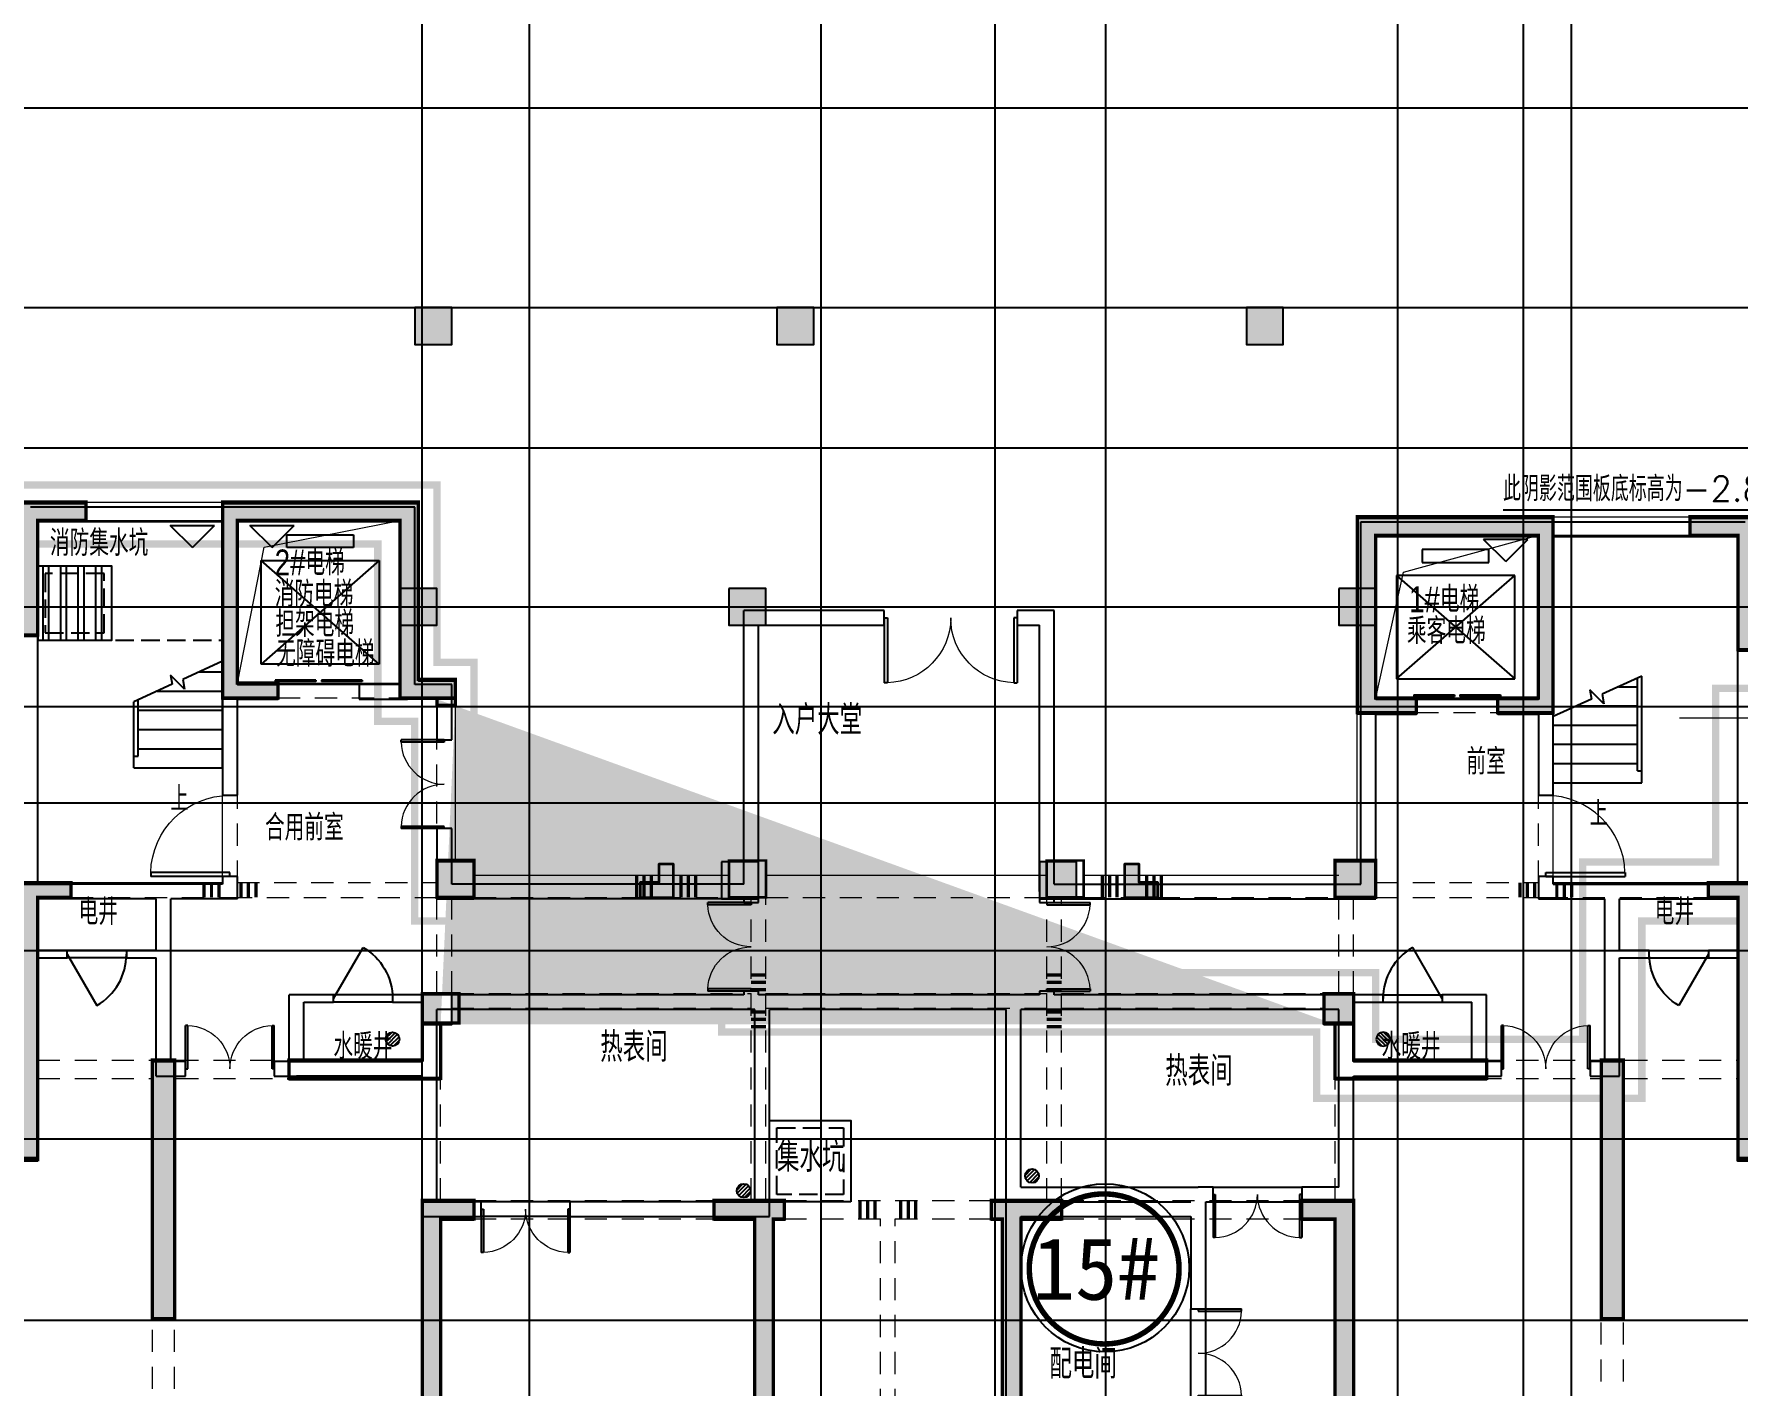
# Model space of a CAD drawing. Extents: x 369444 to 684549, y -549309 to 575337.
# Drawn here: x 400524 to 423574, y 290466 to 308757 of the extents above; entities that cross this region are included whole.
import ezdxf

# ---------------------------------------------------------------- set-up
doc = ezdxf.new("R2010")
doc.units = 0
doc.header["$LTSCALE"] = 1000
doc.header["$MEASUREMENT"] = 0
for name, pattern in [('__DASH', [0.35, 0.25, -0.1]), ('DASH', [0.35, 0.25, -0.1]), ('DOTE', [2.42, 2, -0.2, 0.02, -0.2]), ('线型3', [500, 300, -200])]:
    doc.linetypes.add(name, pattern=pattern)
for name, color, linetype in [('A-ANNO-IDEN-TEX', 3, 'Continuous'), ('A-ANNO-文字', 7, 'Continuous'), ('COLUMN', 9, 'Continuous'), ('DIM_ELEV', 3, 'Continuous'), ('DIM_IDEN', 3, 'Continuous'), ('DIM_SYMB', 3, 'Continuous'), ('DOTE', 1, 'Continuous'), ('EQUIP_地漏', 7, 'Continuous'), ('EVTR', 2, 'Continuous'), ('STAIR', 2, 'Continuous'), ('WALL', 9, 'Continuous'), ('WINDOW', 4, 'Continuous'), ('主楼编号', 1, 'Continuous'), ('房间名称', 72, 'Continuous'), ('砼墙', 151, 'Continuous'), ('防火分区线', 7, 'Continuous'), ('集水坑图层', 125, 'Continuous')]:
    doc.layers.add(name, color=color, linetype=linetype)
for name, color, linetype, lineweight in [('DOTE2', 122, 'DOTE', 9), ('柱', 2, 'Continuous', 35), ('梁', 4, 'Continuous', 18), ('梁虚线', 134, '线型3', 18), ('次梁箍筋', 1, 'Continuous', 40), ('洞口边线', 9, 'Continuous', 18)]:
    doc.layers.add(name, color=color, linetype=linetype, lineweight=lineweight)
doc.styles.add('1111111', font='simhei.ttf')
doc.styles.add('_TCH_DIM', font='SIMPLEX', dxfattribs={"bigfont": 'GBCBIG'})
doc.styles.add('HNSJY', font='hnsjy-07.shx', dxfattribs={"width": 0.8, "bigfont": 'hnsjy-hz.shx'})

# ---------------------------------------------------------------- blocks, each defined once
blk = doc.blocks.new('$TwtSys$00000141')
for p, q in [((-94, 8), (-10, 92)), ((-94, 8), (-10, 92)), ((-87, -35), (35, 87)), ((-87, -35), (35, 87)), ((-66, -66), (66, 66)), ((-66, -66), (66, 66)), ((-32, -87), (88, 33)), ((-32, -87), (88, 33)), ((11, -92), (92, -11)), ((11, -92), (92, -11))]:
    blk.add_line(p, q)
blk.add_circle((0, 0), 94)
blk.add_circle((0, 0), 94)
blk = doc.blocks.new('15#ljuisddf')
at = {"layer": 'WALL'}
h = blk.add_hatch(color=0, dxfattribs=at)
h.dxf.hatch_style = 1
h.paths.add_polyline_path([(-183057, -69119), (-183057, -68619), (-183557, -68619), (-183557, -69119)], flags=17)
h.paths.add_polyline_path([(-170857, -69119), (-170857, -68619), (-171407, -68619), (-171407, -69119)], flags=17)
h.paths.add_polyline_path([(-171407, -70819), (-171157, -70819), (-171157, -70419), (-171557, -70419), (-171557, -70819)], flags=17)
h.paths.add_polyline_path([(-183507, -70819), (-183357, -70819), (-183357, -70419), (-183757, -70419), (-183757, -70819)], flags=17)
h.paths.add_polyline_path([(-168657, -64219), (-170857, -64219), (-170857, -66419), (-170307, -66419), (-170307, -66619), (-171107, -66619), (-171107, -63969), (-168457, -63969), (-168457, -66619), (-169207, -66619), (-169207, -66419), (-168657, -66419)])
h.paths.add_polyline_path([(-179257, -73469), (-179807, -73469), (-179807, -73219), (-179257, -73219), (-178857, -73219), (-178857, -73469), (-179007, -73469), (-179007, -76369), (-180757, -76369), (-180757, -76119), (-179257, -76119)])
h.paths.add_polyline_path([(-165957, -64219), (-166607, -64219), (-166607, -63969), (-165707, -63969), (-165707, -65769), (-165957, -65769)])
h.paths.add_polyline_path([(-188307, -64019), (-188957, -64019), (-188957, -65569), (-189207, -65569), (-189207, -63769), (-188307, -63769)])
h.paths.add_polyline_path([(-173307, -80969), (-174157, -80969), (-174857, -80969), (-174857, -80719), (-174407, -80719), (-174407, -77519), (-174157, -77519), (-174157, -80719), (-173307, -80719)])
h.paths.add_polyline_path([(-180757, -80969), (-181607, -80969), (-181607, -80719), (-180757, -80719), (-180757, -77519), (-180507, -77519), (-180507, -80719), (-180057, -80719), (-180057, -80969)])
h.paths.add_polyline_path([(-175107, -73469), (-175657, -73469), (-175657, -76119), (-174157, -76119), (-174157, -76369), (-175907, -76369), (-175907, -73469), (-176057, -73469), (-176057, -73219), (-175657, -73219), (-175107, -73219)])
h.paths.add_polyline_path([(-159582, -72669), (-160057, -72669), (-160057, -74419), (-160307, -74419), (-160307, -72669), (-160407, -72669), (-160407, -72419), (-160057, -72419), (-159582, -72419)])
h.paths.add_polyline_path([(-163357, -80969), (-163657, -80969), (-164057, -80969), (-164057, -80719), (-163907, -80719), (-163907, -77119), (-163657, -77119), (-163657, -80719), (-163357, -80719)])
h.paths.add_polyline_path([(-166757, -80969), (-167782, -80969), (-168557, -80969), (-168557, -80719), (-167807, -80719), (-167807, -77019), (-167507, -77019), (-167507, -80719), (-166757, -80719)])
h.paths.add_polyline_path([(-191007, -75019), (-191007, -75819), (-193107, -75819), (-193107, -75569), (-191257, -75569), (-191257, -75019)])
h.paths.add_polyline_path([(-183307, -66419), (-184057, -66419), (-184057, -64019), (-186257, -64019), (-186257, -66219), (-185707, -66219), (-185707, -66419), (-186457, -66419), (-186457, -63769), (-183807, -63769), (-183807, -66169), (-183307, -66169)])
h.paths.add_polyline_path([(-171407, -73469), (-171857, -73469), (-171857, -73219), (-171157, -73219), (-171157, -76369), (-171407, -76369)])
h.paths.add_polyline_path([(-183057, -73469), (-183507, -73469), (-183507, -76369), (-183757, -76369), (-183757, -73219), (-183057, -73219)])
h.paths.add_polyline_path([(-187382, -80969), (-188157, -80969), (-188157, -80719), (-187407, -80719), (-187407, -77019), (-187107, -77019), (-187107, -80719), (-186357, -80719), (-186357, -80969)])
h.paths.add_polyline_path([(-191257, -80969), (-191557, -80969), (-191557, -80719), (-191257, -80719), (-191257, -77119), (-191007, -77119), (-191007, -80719), (-190857, -80719), (-190857, -80969)])
h.paths.add_polyline_path([(-194857, -72669), (-195332, -72669), (-195332, -72419), (-194857, -72419), (-194507, -72419), (-194507, -72669), (-194607, -72669), (-194607, -74419), (-194857, -74419)])
h.paths.add_polyline_path([(-157057, -81969), (-157607, -81969), (-157607, -81719), (-157357, -81719), (-157357, -77269), (-157057, -77269)])
h.paths.add_polyline_path([(-197307, -81969), (-197857, -81969), (-197857, -77269), (-197557, -77269), (-197557, -81719), (-197307, -81719)])
h.paths.add_polyline_path([(-165557, -72669), (-165957, -72669), (-165957, -69119), (-166357, -69119), (-166357, -68919), (-165707, -68919), (-165707, -72419), (-165557, -72419)])
h.paths.add_polyline_path([(-188957, -72669), (-189357, -72669), (-189357, -72419), (-189207, -72419), (-189207, -68919), (-188507, -68919), (-188507, -69119), (-188957, -69119)])
h.paths.add_polyline_path([(-160857, -80969), (-161557, -80969), (-161557, -80719), (-160857, -80719), (-160857, -77819), (-160607, -77819), (-160607, -80719), (-160607, -81719), (-160007, -81719), (-160007, -81969), (-160857, -81969)])
h.paths.add_polyline_path([(-187107, -71319), (-187107, -74819), (-187407, -74819), (-187407, -71319)])
h.paths.add_polyline_path([(-193357, -80969), (-194057, -80969), (-194057, -81969), (-194907, -81969), (-194907, -81719), (-194307, -81719), (-194307, -80719), (-194307, -77819), (-194057, -77819), (-194057, -80719), (-193357, -80719)])
h.paths.add_polyline_path([(-167507, -71319), (-167507, -74819), (-167807, -74819), (-167807, -71319)])
h.paths.add_polyline_path([(-171157, -80969), (-171507, -80969), (-171507, -80719), (-171407, -80719), (-171407, -77519), (-171157, -77519), (-171157, -80719), (-170957, -80719), (-170957, -80969)])
h.paths.add_polyline_path([(-183407, -80969), (-183757, -80969), (-183957, -80969), (-183957, -80719), (-183757, -80719), (-183757, -77519), (-183507, -77519), (-183507, -80719), (-183407, -80719)])
h.paths.add_polyline_path([(-157057, -75819), (-157757, -75819), (-157757, -75569), (-157357, -75569), (-157357, -72669), (-157732, -72669), (-157732, -72419), (-157057, -72419)])
h.paths.add_polyline_path([(-197157, -75819), (-197857, -75819), (-197857, -72419), (-197182, -72419), (-197182, -72669), (-197557, -72669), (-197557, -75569), (-197157, -75569)])
h.paths.add_polyline_path([(-163907, -72669), (-163957, -72669), (-163957, -72419), (-163657, -72419), (-163257, -72419), (-163257, -72669), (-163657, -72669), (-163657, -73519), (-163907, -73519)])
h.paths.add_polyline_path([(-190957, -72669), (-191007, -72669), (-191007, -73519), (-191257, -73519), (-191257, -72669), (-191657, -72669), (-191657, -72419), (-191257, -72419), (-190957, -72419)])
h.paths.add_polyline_path([(-161807, -75819), (-163907, -75819), (-163907, -75019), (-163657, -75019), (-163657, -75569), (-161807, -75569)])
edge = h.paths.add_edge_path()
edge.add_line((-183557, -66419), (-183557, -66519))
edge.add_line((-183557, -66519), (-183307, -66519))
edge.add_line((-183307, -66519), (-183307, -66419))
edge.add_line((-183507, -70819), (-183507, -71569))
edge.add_line((-183507, -71569), (-185557, -71569))
edge.add_line((-185557, -71569), (-185557, -71319))
edge.add_line((-185557, -71319), (-183757, -71319))
edge.add_line((-183757, -71319), (-183757, -70819))
edge.add_line((-171157, -70819), (-171157, -71319))
edge.add_line((-171157, -71319), (-169357, -71319))
edge.add_line((-169357, -71319), (-169357, -71569))
edge.add_line((-169357, -71569), (-171407, -71569))
edge.add_line((-171407, -71569), (-171407, -70819))
h.paths.add_polyline_path([(-171407, -71569), (-171157, -71569), (-171157, -70819), (-171407, -70819)], flags=16)
h.paths.add_polyline_path([(-171157, -71569), (-169357, -71569), (-169357, -71319), (-171157, -71319)], flags=16)
h.paths.add_polyline_path([(-183757, -71569), (-183507, -71569), (-183507, -70819), (-183757, -70819)], flags=16)
h.paths.add_polyline_path([(-185557, -71569), (-183757, -71569), (-183757, -71319), (-185557, -71319)], flags=16)
at = {"layer": 'WALL', "color": 0, "elevation": 14}
for points in [[(-188307, -64019), (-188957, -64019), (-188957, -65569), (-189207, -65569), (-189207, -63769), (-188307, -63769)], [(-183307, -66419), (-184057, -66419), (-184057, -64019), (-186257, -64019), (-186257, -66219), (-185707, -66219), (-185707, -66419), (-186457, -66419), (-186457, -63769), (-183807, -63769), (-183807, -66169), (-183307, -66169)], [(-168657, -64219), (-170857, -64219), (-170857, -66419), (-170307, -66419), (-170307, -66619), (-171107, -66619), (-171107, -63969), (-168457, -63969), (-168457, -66619), (-169207, -66619), (-169207, -66419), (-168657, -66419)], [(-165957, -64219), (-166607, -64219), (-166607, -63969), (-165707, -63969), (-165707, -65769), (-165957, -65769)], [(-183057, -69119), (-183057, -68619), (-183557, -68619), (-183557, -69119)], [(-170857, -69119), (-170857, -68619), (-171407, -68619), (-171407, -69119)], [(-188957, -72669), (-189357, -72669), (-189357, -72419), (-189207, -72419), (-189207, -68919), (-188507, -68919), (-188507, -69119), (-188957, -69119)], [(-165557, -72669), (-165957, -72669), (-165957, -69119), (-166357, -69119), (-166357, -68919), (-165707, -68919), (-165707, -72419), (-165557, -72419)], [(-183507, -70819), (-183357, -70819), (-183357, -70419), (-183757, -70419), (-183757, -70819)], [(-171407, -70819), (-171157, -70819), (-171157, -70419), (-171557, -70419), (-171557, -70819)], [(-187107, -71319), (-187107, -74819), (-187407, -74819), (-187407, -71319)], [(-167507, -71319), (-167507, -74819), (-167807, -74819), (-167807, -71319)], [(-183057, -73469), (-183507, -73469), (-183507, -76369), (-183757, -76369), (-183757, -73219), (-183057, -73219)], [(-179257, -73469), (-179807, -73469), (-179807, -73219), (-179257, -73219), (-178857, -73219), (-178857, -73469), (-179007, -73469), (-179007, -76369), (-180757, -76369), (-180757, -76119), (-179257, -76119)], [(-175107, -73469), (-175657, -73469), (-175657, -76119), (-174157, -76119), (-174157, -76369), (-175907, -76369), (-175907, -73469), (-176057, -73469), (-176057, -73219), (-175657, -73219), (-175107, -73219)], [(-171407, -73469), (-171857, -73469), (-171857, -73219), (-171157, -73219), (-171157, -76369), (-171407, -76369)]]:
    blk.add_lwpolyline(points, close=True, dxfattribs=at)
for points in [[(-183557, -66419), (-183557, -66519), (-183307, -66519), (-183307, -66419)], [(-183507, -70819), (-183507, -71569), (-185557, -71569), (-185557, -71319), (-183757, -71319), (-183757, -70819)], [(-171157, -70819), (-171157, -71319), (-169357, -71319), (-169357, -71569), (-171407, -71569), (-171407, -70819)]]:
    blk.add_lwpolyline(points, dxfattribs=at)
blk = doc.blocks.new('$DORLIB2D$00000127')
at = {"color": 0}
for points in [[(-0.533, 0.795), (-0.533, 0.69)], [(-0.033, 0.795), (-0.533, 0.795)], [(-0.033, 0.69), (-0.533, 0.69)], [(-0.033, 0.795), (-0.033, 0.69)], [(0.533, 0.795), (0.033, 0.795)], [(0.033, 0.795), (0.033, 0.69)], [(0.533, 0.69), (0.033, 0.69)], [(0.533, 0.795), (0.533, 0.69)], [(0.5, 0.5), (-0.5, 0.5)]]:
    blk.add_lwpolyline(points, dxfattribs=at)
blk = doc.blocks.new('$DORLIB2D$00000228')
at = {"color": 0, "lineweight": -2}
blk.add_line((0.5, 0), (0, 0.866), dxfattribs=at)
blk.add_arc((0.5, 0), 1, 120, 180, dxfattribs=at)
blk = doc.blocks.new('$DorLib2D$00000002')
for p, q in [((-0.5, 0), (-0.5, 0.4875)), ((-0.475, 0.4875), (-0.5, 0.4875)), ((-0.475, 0), (-0.475, 0.4875)), ((0.475, 0), (0.475, 0.4875)), ((0.475, 0.4875), (0.5, 0.4875)), ((0.5, 0), (0.5, 0.4875)), ((-0.5, 0), (-0.475, 0)), ((0.5, 0), (0.475, 0))]:
    blk.add_line(p, q)
at = {"lineweight": 13}
for centre, start, end in [((-0.4875, 0), 0, 88.53072), ((0.4875, 0), 91.46928, 180)]:
    blk.add_arc(centre, 0.4875, start, end, dxfattribs=at)
blk = doc.blocks.new('$DorLib2D$00000001')
for p, q in [((0.45, 0.975), (0.5, 0.975)), ((0.45, 0), (0.45, 0.975)), ((0.5, 0), (0.5, 0.975)), ((0.5, 0), (0.45, 0))]:
    blk.add_line(p, q)
at = {"lineweight": 13}
blk.add_arc((0.475, 0), 0.975, 91.4693, 180, dxfattribs=at)
blk = doc.blocks.new('column500')
h = blk.add_hatch(color=0)
h.dxf.hatch_style = 1
h.paths.add_polyline_path([(-216381, -381440), (-215881, -381440), (-215881, -380940), (-216381, -380940)])
at = {"color": 0}
blk.add_lwpolyline([(-216381, -381440), (-215881, -381440), (-215881, -380940), (-216381, -380940)], close=True, dxfattribs=at)
blk = doc.blocks.new('15#梁图')
at = {"layer": '柱', "ltscale": 1}
h = blk.add_hatch(color=0, dxfattribs=at)
h.dxf.hatch_style = 1
h.paths.add_polyline_path([(-3567467, 2795697), (-3567467, 2796147), (-3567667, 2796147), (-3567667, 2795897), (-3567917, 2795897), (-3567917, 2795697)])
h.paths.add_polyline_path([(-3561367, 2795697), (-3560917, 2795697), (-3560917, 2795897), (-3561167, 2795897), (-3561167, 2796147), (-3561367, 2796147)])
at = {"layer": '柱', "color": 0, "ltscale": 1}
for points, const_width in [([(-3570167, 2795697), (-3570167, 2796197), (-3570667, 2796197), (-3570667, 2795697)], 45), ([(-3566217, 2795697), (-3566217, 2796197), (-3566717, 2796197), (-3566717, 2795697)], 35), ([(-3561917, 2795697), (-3561917, 2796197), (-3562417, 2796197), (-3562417, 2795697)], 35), ([(-3557967, 2795697), (-3557967, 2796197), (-3558517, 2796197), (-3558517, 2795697)], 45), ([(-3570617, 2793997), (-3570367, 2793997), (-3570367, 2794397), (-3570867, 2794397), (-3570867, 2793997)], 45), ([(-3558517, 2793997), (-3558267, 2793997), (-3558267, 2794397), (-3558667, 2794397), (-3558667, 2793997)], 45)]:
    blk.add_lwpolyline(points, close=True, dxfattribs=dict(at, const_width=const_width))
for points in [[(-3567467, 2795697), (-3567467, 2796147), (-3567667, 2796147), (-3567667, 2795897), (-3567917, 2795897), (-3567917, 2795697)], [(-3561367, 2795697), (-3560917, 2795697), (-3560917, 2795897), (-3561167, 2795897), (-3561167, 2796147), (-3561367, 2796147)]]:
    blk.add_lwpolyline(points, close=True, dxfattribs=at)
at = {"layer": '梁', "color": 0, "lineweight": 18, "ltscale": 1}
for p, q in [((-3575667, 2801047), (-3573567, 2801047)), ((-3555567, 2800847), (-3553717, 2800847)), ((-3575667, 2800797), (-3573567, 2800797)), ((-3555567, 2800597), (-3553717, 2800597)), ((-3576067, 2795897), (-3576067, 2799247)), ((-3553067, 2795897), (-3553067, 2799047)), ((-3572817, 2798597), (-3571167, 2798597)), ((-3573567, 2795897), (-3573567, 2798397)), ((-3570417, 2796197), (-3570417, 2798397)), ((-3557417, 2798397), (-3556317, 2798397)), ((-3558217, 2796197), (-3558217, 2798197)), ((-3555567, 2795897), (-3555567, 2798197)), ((-3570167, 2795997), (-3566717, 2795997)), ((-3566217, 2795997), (-3562417, 2795997)), ((-3561917, 2795997), (-3558467, 2795997)), ((-3575617, 2795897), (-3573567, 2795897)), ((-3555567, 2795897), (-3553467, 2795897))]:
    blk.add_line(p, q, dxfattribs=at)
at = {"layer": '梁虚线', "color": 0, "lineweight": 18, "ltscale": 0.001}
for p, q in [((-3573367, 2795897), (-3573367, 2798397)), ((-3572817, 2798397), (-3571167, 2798397)), ((-3570667, 2796197), (-3570667, 2798397)), ((-3557967, 2796197), (-3557967, 2798197)), ((-3557417, 2798197), (-3556317, 2798197)), ((-3555767, 2795897), (-3555767, 2798197)), ((-3573367, 2795897), (-3570667, 2795897)), ((-3557967, 2795897), (-3555767, 2795897)), ((-3575617, 2795697), (-3573467, 2795697)), ((-3573467, 2795697), (-3570667, 2795697)), ((-3570667, 2794397), (-3570667, 2795697)), ((-3570467, 2794397), (-3570467, 2795697)), ((-3570167, 2795697), (-3566717, 2795697)), ((-3566417, 2791597), (-3566417, 2795697)), ((-3566217, 2795697), (-3562417, 2795697)), ((-3566217, 2791597), (-3566217, 2795697)), ((-3562417, 2791597), (-3562417, 2795697)), ((-3562217, 2791597), (-3562217, 2795697)), ((-3561917, 2795697), (-3558467, 2795697)), ((-3558467, 2794397), (-3558467, 2795697)), ((-3558267, 2794397), (-3558267, 2795697)), ((-3557967, 2795697), (-3555667, 2795697)), ((-3555667, 2795697), (-3553467, 2795697)), ((-3570467, 2794397), (-3566417, 2794397)), ((-3566217, 2794397), (-3562417, 2794397)), ((-3562217, 2794397), (-3558667, 2794397)), ((-3570467, 2794197), (-3566417, 2794197)), ((-3566217, 2794197), (-3562417, 2794197)), ((-3562217, 2794197), (-3558667, 2794197)), ((-3576067, 2793497), (-3574542, 2793497)), ((-3574192, 2793497), (-3572567, 2793497)), ((-3556567, 2793497), (-3554942, 2793497)), ((-3554592, 2793497), (-3553067, 2793497)), ((-3576067, 2793247), (-3574542, 2793247)), ((-3574192, 2793247), (-3572567, 2793247)), ((-3570867, 2791597), (-3570867, 2793247)), ((-3570617, 2791597), (-3570617, 2793247)), ((-3558517, 2791597), (-3558517, 2793247)), ((-3558267, 2791597), (-3558267, 2793247)), ((-3556567, 2793247), (-3554942, 2793247)), ((-3554592, 2793247), (-3553067, 2793247)), ((-3570167, 2791597), (-3566917, 2791597)), ((-3565967, 2791597), (-3563167, 2791597)), ((-3562217, 2791597), (-3558967, 2791597)), ((-3570167, 2791347), (-3566917, 2791347)), ((-3565967, 2791347), (-3563167, 2791347)), ((-3564667, 2788747), (-3564667, 2791347)), ((-3564467, 2788747), (-3564467, 2791347)), ((-3562217, 2791347), (-3558967, 2791347)), ((-3574517, 2787547), (-3574517, 2789997)), ((-3574217, 2787547), (-3574217, 2789997)), ((-3554917, 2787647), (-3554917, 2789997)), ((-3554617, 2787647), (-3554617, 2789997))]:
    blk.add_line(p, q, dxfattribs=at)
at = {"layer": '次梁箍筋', "color": 0, "linetype": 'Continuous'}
for points in [[(-3567967, 2795997, 44.9, 44.9, 0), (-3567967, 2795697, 0, 0, 0)], [(-3567867, 2795997, 44.9, 44.9, 0), (-3567867, 2795697, 0, 0, 0)], [(-3567767, 2795997, 44.9, 44.9, 0), (-3567767, 2795697, 0, 0, 0)], [(-3567367, 2795997, 44.9, 44.9, 0), (-3567367, 2795697, 0, 0, 0)], [(-3567267, 2795997, 44.9, 44.9, 0), (-3567267, 2795697, 0, 0, 0)], [(-3567167, 2795997, 44.9, 44.9, 0), (-3567167, 2795697, 0, 0, 0)], [(-3561667, 2795997, 44.9, 44.9, 0), (-3561667, 2795697, 0, 0, 0)], [(-3561567, 2795997, 44.9, 44.9, 0), (-3561567, 2795697, 0, 0, 0)], [(-3561467, 2795997, 44.9, 44.9, 0), (-3561467, 2795697, 0, 0, 0)], [(-3561067, 2795997, 44.9, 44.9, 0), (-3561067, 2795697, 0, 0, 0)], [(-3560967, 2795997, 44.9, 44.9, 0), (-3560967, 2795697, 0, 0, 0)], [(-3560867, 2795997, 44.9, 44.9, 0), (-3560867, 2795697, 0, 0, 0)], [(-3573817, 2795897, 44.9, 44.9, 0), (-3573817, 2795697, 0, 0, 0)], [(-3573717, 2795897, 44.9, 44.9, 0), (-3573717, 2795697, 0, 0, 0)], [(-3573617, 2795897, 44.9, 44.9, 0), (-3573617, 2795697, 0, 0, 0)], [(-3573317, 2795897, 44.9, 44.9, 0), (-3573317, 2795697, 0, 0, 0)], [(-3573217, 2795897, 44.9, 44.9, 0), (-3573217, 2795697, 0, 0, 0)], [(-3573117, 2795897, 44.9, 44.9, 0), (-3573117, 2795697, 0, 0, 0)], [(-3556017, 2795897, 44.9, 44.9, 0), (-3556017, 2795697, 0, 0, 0)], [(-3555917, 2795897, 44.9, 44.9, 0), (-3555917, 2795697, 0, 0, 0)], [(-3555817, 2795897, 44.9, 44.9, 0), (-3555817, 2795697, 0, 0, 0)], [(-3555517, 2795897, 44.9, 44.9, 0), (-3555517, 2795697, 0, 0, 0)], [(-3555417, 2795897, 44.9, 44.9, 0), (-3555417, 2795697, 0, 0, 0)], [(-3555317, 2795897, 44.9, 44.9, 0), (-3555317, 2795697, 0, 0, 0)], [(-3566417, 2794647, 44.9, 44.9, 0), (-3566217, 2794647, 0, 0, 0)], [(-3562417, 2794647, 44.9, 44.9, 0), (-3562217, 2794647, 0, 0, 0)], [(-3566417, 2794547, 44.9, 44.9, 0), (-3566217, 2794547, 0, 0, 0)], [(-3566417, 2794447, 44.9, 44.9, 0), (-3566217, 2794447, 0, 0, 0)], [(-3562417, 2794547, 44.9, 44.9, 0), (-3562217, 2794547, 0, 0, 0)], [(-3562417, 2794447, 44.9, 44.9, 0), (-3562217, 2794447, 0, 0, 0)], [(-3566417, 2794147, 44.9, 44.9, 0), (-3566217, 2794147, 0, 0, 0)], [(-3562417, 2794147, 44.9, 44.9, 0), (-3562217, 2794147, 0, 0, 0)], [(-3566417, 2794047, 44.9, 44.9, 0), (-3566217, 2794047, 0, 0, 0)], [(-3566417, 2793947, 44.9, 44.9, 0), (-3566217, 2793947, 0, 0, 0)], [(-3562417, 2794047, 44.9, 44.9, 0), (-3562217, 2794047, 0, 0, 0)], [(-3562417, 2793947, 44.9, 44.9, 0), (-3562217, 2793947, 0, 0, 0)], [(-3564942, 2791597, 44.9, 44.9, 0), (-3564942, 2791347, 0, 0, 0)], [(-3564842, 2791597, 44.9, 44.9, 0), (-3564842, 2791347, 0, 0, 0)], [(-3564742, 2791597, 44.9, 44.9, 0), (-3564742, 2791347, 0, 0, 0)], [(-3564392, 2791597, 44.9, 44.9, 0), (-3564392, 2791347, 0, 0, 0)], [(-3564292, 2791597, 44.9, 44.9, 0), (-3564292, 2791347, 0, 0, 0)], [(-3564192, 2791597, 44.9, 44.9, 0), (-3564192, 2791347, 0, 0, 0)]]:
    blk.add_lwpolyline(points, format="xyseb", dxfattribs=at)
at = {"layer": '洞口边线', "color": 0, "ltscale": 1}
for points in [[(-3571167, 2800797), (-3573367, 2800797), (-3573367, 2798597), (-3573005, 2800435), (-3571167, 2800797)], [(-3555767, 2800597), (-3557817, 2800597), (-3557817, 2800597), (-3557967, 2800597), (-3557967, 2798397), (-3557593, 2800097), (-3555767, 2800597)]]:
    blk.add_lwpolyline(points, close=True, dxfattribs=at)
at = {"layer": '砼墙', "color": 0, "ltscale": 1, "const_width": 45}
for points in [[(-3575417, 2800797), (-3576067, 2800797), (-3576067, 2799247), (-3576317, 2799247), (-3576317, 2801047), (-3575417, 2801047)], [(-3570417, 2798397), (-3571167, 2798397), (-3571167, 2800797), (-3573367, 2800797), (-3573367, 2798597), (-3572817, 2798597), (-3572817, 2798397), (-3573567, 2798397), (-3573567, 2801047), (-3570917, 2801047), (-3570917, 2798647), (-3570417, 2798647)], [(-3555767, 2800597), (-3557967, 2800597), (-3557967, 2798397), (-3557417, 2798397), (-3557417, 2798197), (-3558217, 2798197), (-3558217, 2800847), (-3555567, 2800847), (-3555567, 2798197), (-3556317, 2798197), (-3556317, 2798397), (-3555767, 2798397)], [(-3553067, 2800597), (-3553717, 2800597), (-3553717, 2800847), (-3552817, 2800847), (-3552817, 2799047), (-3553067, 2799047)], [(-3576067, 2792147), (-3576467, 2792147), (-3576467, 2792397), (-3576317, 2792397), (-3576317, 2795897), (-3575617, 2795897), (-3575617, 2795697), (-3576067, 2795697)], [(-3552667, 2792147), (-3553067, 2792147), (-3553067, 2795697), (-3553467, 2795697), (-3553467, 2795897), (-3552817, 2795897), (-3552817, 2792397), (-3552667, 2792397)], [(-3574217, 2793497), (-3574217, 2789997), (-3574517, 2789997), (-3574517, 2793497)], [(-3554617, 2793497), (-3554617, 2789997), (-3554917, 2789997), (-3554917, 2793497)], [(-3570167, 2791347), (-3570617, 2791347), (-3570617, 2788497), (-3570867, 2788497), (-3570867, 2791597), (-3570167, 2791597)], [(-3566367, 2791347), (-3566917, 2791347), (-3566917, 2791597), (-3566367, 2791597), (-3565967, 2791597), (-3565967, 2791347), (-3566117, 2791347), (-3566117, 2788497), (-3567867, 2788497), (-3567867, 2788747), (-3566367, 2788747)], [(-3562217, 2791347), (-3562767, 2791347), (-3562767, 2788747), (-3561267, 2788747), (-3561267, 2788497), (-3563017, 2788497), (-3563017, 2791347), (-3563167, 2791347), (-3563167, 2791597), (-3562367, 2791597), (-3562217, 2791597)], [(-3558517, 2791347), (-3558967, 2791347), (-3558967, 2791597), (-3558267, 2791597), (-3558267, 2788497), (-3558517, 2788497)]]:
    blk.add_lwpolyline(points, close=True, dxfattribs=at)
for points in [[(-3570667, 2798397), (-3570667, 2798297), (-3570417, 2798297), (-3570417, 2798397)], [(-3570617, 2793997), (-3570617, 2793247), (-3572667, 2793247), (-3572667, 2793497), (-3570867, 2793497), (-3570867, 2793997)], [(-3558267, 2793997), (-3558267, 2793497), (-3556467, 2793497), (-3556467, 2793247), (-3558517, 2793247), (-3558517, 2793997)]]:
    blk.add_lwpolyline(points, dxfattribs=at)

msp = doc.modelspace()

# ---------------------------------------------------------------- hatches: boundary and pattern name
at = {"layer": '集水坑图层'}
h = msp.add_hatch(dxfattribs=at)
h.set_pattern_fill('ANSI32', color=256, scale=50, angle=45, style=0)
h.set_pattern_definition([(270, (83463.58, 192004.42), (-238.125, -6e-14), []), (270, (83542.96, 191925.04), (-238.125, -6e-14), [])])
h.paths.add_polyline_path([(400574.5, 300557), (400574.5, 301057), (400574.5, 301557), (401574.5, 301557), (401574.5, 300557)])

# ---------------------------------------------------------------- linework, layer by layer
at = {"layer": 'A-ANNO-IDEN-TEX'}
msp.add_line((423996.1, 302317.3), (420396.4, 302317.3), dxfattribs=at)
at = {"layer": 'DIM_ELEV'}
for p, q in [((402666.8, 301808.1), (402366.8, 302108.1)), ((402366.8, 302108.1), (402966.8, 302108.1)), ((402666.8, 301808.1), (402966.8, 302108.1)), ((403744.9, 301808.1), (403444.9, 302108.1)), ((403444.9, 302108.1), (404044.9, 302108.1)), ((403744.9, 301808.1), (404044.9, 302108.1)), ((420432.6, 301619.9), (420132.6, 301919.9)), ((420732.6, 301919.9), (420132.6, 301919.9)), ((420432.6, 301619.9), (420732.6, 301919.9))]:
    msp.add_line(p, q, dxfattribs=at)
at = {"layer": 'DIM_IDEN'}
msp.add_circle((400718.3, 301557), 0, dxfattribs=at)
at = {"layer": 'DIM_SYMB'}
for points in [[(402474.5, 298697, 0, 0, 0), (402474.5, 299567, 80, 0, 0), (402474.5, 299867, 0, 0, 0)], [(421674.5, 298497, 0, 0, 0), (421674.5, 299367, 80, 0, 0), (421674.5, 299667, 0, 0, 0)]]:
    msp.add_lwpolyline(points, format="xyseb", dxfattribs=at)
at = {"layer": 'DOTE', "color": 8}
for p, q in [((405774.5, 59364.2), (405774.5, 476704.8)), ((407224.5, 261807), (407224.5, 476704.8)), ((411174.5, 261807), (411174.5, 476704.8)), ((413524.5, 59364.2), (413524.5, 476704.8)), ((415024.5, 261807), (415024.5, 476704.8)), ((418974.5, 261807), (418974.5, 476704.8)), ((420674.5, 59364.2), (420674.5, 476704.8)), ((421324.5, 59364.2), (421324.5, 476704.8))]:
    msp.add_line(p, q, dxfattribs=at)
at = {"layer": 'DOTE', "color": 8, "lineweight": -2}
for p, q in [((377844.4, 307757), (624570.9, 307757)), ((377844.4, 305057), (624570.9, 305057)), ((377844.4, 303157), (624570.9, 303157)), ((377844.4, 301006.9), (624570.9, 301006.9)), ((377844.4, 299657), (624570.9, 299657)), ((377844.4, 298357), (624570.9, 298357)), ((377844.4, 296357), (624570.9, 296357)), ((377844.4, 293807), (624570.9, 293807)), ((377844.4, 291357), (624570.9, 291357))]:
    msp.add_line(p, q, dxfattribs=at)
at = {"layer": 'DOTE2', "linetype": 'DOTE', "ltscale": 0.5}
msp.add_lwpolyline([(422784.2, 299507), (438311.4, 299507)], dxfattribs=at)
at = {"layer": 'EVTR'}
for p, q in [((403944.5, 301983.1, 14), (404844.5, 301983.1, 14)), ((403944.5, 301808.1, 14), (403944.5, 301983.1, 14)), ((404844.5, 301983.1, 14), (404844.5, 301808.1, 14)), ((404844.5, 301808.1, 14), (403944.5, 301808.1, 14)), ((420204.5, 301783.1, 14), (419304.5, 301783.1, 14)), ((419304.5, 301783.1, 14), (419304.5, 301608.1, 14)), ((420204.5, 301608.1, 14), (420204.5, 301783.1, 14)), ((405194.5, 300233.1, 14), (403594.5, 301633.1, 14)), ((405194.5, 301633.1, 14), (403594.5, 300233.1, 14)), ((403594.5, 301633.1, 14), (405194.5, 301633.1, 14)), ((403594.5, 300233.1, 14), (403594.5, 301633.1, 14)), ((405194.5, 301633.1, 14), (405194.5, 300233.1, 14)), ((419304.5, 301608.1, 14), (420204.5, 301608.1, 14)), ((418954.5, 300033.1, 14), (420554.5, 301433.1, 14)), ((418954.5, 301433.1, 14), (420554.5, 300033.1, 14)), ((420554.5, 301433.1, 14), (418954.5, 301433.1, 14)), ((418954.5, 301433.1, 14), (418954.5, 300033.1, 14)), ((420554.5, 300033.1, 14), (420554.5, 301433.1, 14)), ((405194.5, 300233.1, 14), (403594.5, 300233.1, 14)), ((418954.5, 300033.1, 14), (420554.5, 300033.1, 14))]:
    msp.add_line(p, q, dxfattribs=at)
at = {"layer": 'STAIR'}
for p, q in [((403074.5, 300270.7), (402538.1, 300026)), ((402759.5, 300127), (403074.5, 300127)), ((403074.5, 298827), (403074.5, 300270.7)), ((402392.7, 299959.7), (401874.5, 299723.3)), ((402560.4, 299892.8), (402371.8, 300084.6)), ((402371.8, 300084.6), (402392.7, 299959.7)), ((402538.1, 300026), (402560.4, 299892.8)), ((421760.4, 299692.8), (421571.8, 299884.6)), ((421571.8, 299884.6), (421592.7, 299759.7)), ((422274.5, 300070.7), (421738.1, 299826)), ((421959.5, 299927), (422214.5, 299927)), ((422214.5, 298787), (422214.5, 300043.3)), ((422274.5, 298787), (422274.5, 300070.7)), ((422274.5, 298787), (422274.5, 300070.7)), ((401874.5, 298987), (401874.5, 299723.3)), ((401874.5, 298987), (401874.5, 299723.3)), ((401934.5, 298987), (401934.5, 299750.6)), ((402189.5, 299867), (403074.5, 299867)), ((421592.7, 299759.7), (421074.5, 299523.3)), ((421389.5, 299667), (422214.5, 299667)), ((421738.1, 299826), (421760.4, 299692.8)), ((401934.5, 299607), (403074.5, 299607)), ((421074.5, 298627), (421074.5, 299523.3)), ((401934.5, 299347), (403074.5, 299347)), ((421074.5, 299407), (422214.5, 299407)), ((401874.5, 298827), (401874.5, 298987)), ((401874.5, 298987), (401934.5, 298987)), ((401934.5, 299087), (403074.5, 299087)), ((421074.5, 299147), (422214.5, 299147)), ((401874.5, 298827), (403074.5, 298827)), ((421074.5, 298887), (422214.5, 298887)), ((422214.5, 298787), (422274.5, 298787)), ((422274.5, 298627), (422274.5, 298787)), ((421074.5, 298627), (422274.5, 298627))]:
    msp.add_line(p, q, dxfattribs=at)
at = {"layer": 'WALL'}
for p, q in [((403174.5, 302357), (400474.5, 302357)), ((405674.5, 302357), (403174.5, 302357)), ((405674.5, 299957), (405674.5, 302357)), ((403074.5, 302157), (400574.5, 302157)), ((400574.5, 297257), (400574.5, 302157)), ((403074.5, 299857), (403074.5, 302157)), ((405474.5, 302157), (403274.5, 302157)), ((403274.5, 299957), (403274.5, 302157)), ((405474.5, 299957), (405474.5, 302157)), ((418474.5, 302157), (420974.5, 302157)), ((418474.5, 299657), (418474.5, 302157)), ((418674.5, 301957), (420874.5, 301957)), ((418674.5, 299757), (418674.5, 301957)), ((420874.5, 299757), (420874.5, 301957)), ((420974.5, 302157), (423674.5, 302157)), ((421074.5, 301957), (423574.5, 301957)), ((421074.5, 299657), (421074.5, 301957)), ((423574.5, 298557), (423574.5, 301957)), ((410124.5, 297257), (410124.5, 300957)), ((412024.5, 300957), (410124.5, 300957)), ((412024.5, 300757), (412024.5, 300957)), ((414324.5, 300957), (413824.5, 300957)), ((413824.5, 300957), (413824.5, 300757)), ((414324.5, 297257), (414324.5, 300957)), ((410324.5, 297157), (410324.5, 300757)), ((410324.5, 300757), (412024.5, 300757)), ((413824.5, 300757), (414124.5, 300757)), ((414124.5, 297157), (414124.5, 300757)), ((403824.5, 299957), (403274.5, 299957)), ((403824.5, 299757), (403824.5, 299957)), ((405474.5, 299957), (404924.5, 299957)), ((404924.5, 299957), (404924.5, 299757)), ((406174.5, 299957), (405674.5, 299957)), ((406174.5, 299206.9), (406174.5, 299957)), ((403074.5, 299857), (403074.5, 298457)), ((403274.5, 299757), (403824.5, 299757)), ((403274.5, 298457), (403274.5, 299757)), ((404924.5, 299757), (405574.5, 299757)), ((405974.5, 299757), (405574.5, 299757)), ((405974.5, 299757), (405974.5, 299206.9)), ((418474.5, 297257), (418474.5, 299657)), ((419224.5, 299757), (418674.5, 299757)), ((419224.5, 299557), (419224.5, 299757)), ((420874.5, 299757), (420324.5, 299757)), ((420324.5, 299757), (420324.5, 299557)), ((421074.5, 298457), (421074.5, 299657)), ((418674.5, 299557), (419224.5, 299557)), ((418674.5, 297057), (418674.5, 299557)), ((420324.5, 299557), (420874.5, 299557)), ((420874.5, 299557), (420874.5, 298457)), ((405974.5, 299206.9), (406174.5, 299206.9)), ((423574.5, 297257), (423574.5, 298557)), ((403074.5, 298457), (403274.5, 298457)), ((420874.5, 298457), (421074.5, 298457)), ((406174.5, 298006.9), (405974.5, 298006.9)), ((405974.5, 298006.9), (405974.5, 297057)), ((406174.5, 297257), (406174.5, 298006.9)), ((403274.5, 297357), (403074.5, 297357)), ((403074.5, 297357), (403074.5, 297257)), ((403274.5, 297057), (403274.5, 297357)), ((421074.5, 297357), (420874.5, 297357)), ((420874.5, 297357), (420874.5, 297057)), ((421074.5, 297257), (421074.5, 297357)), ((402274.5, 297257), (400574.5, 297257)), ((403074.5, 297257), (402274.5, 297257)), ((410124.5, 297257), (406174.5, 297257)), ((410324.5, 297007), (410324.5, 297157)), ((414124.5, 297157), (414124.5, 297007)), ((414324.5, 297257), (418474.5, 297257)), ((421074.5, 297257), (421874.5, 297257)), ((421874.5, 297257), (423574.5, 297257)), ((402174.5, 297057), (400574.5, 297057)), ((400574.5, 296857), (400574.5, 297057)), ((402174.5, 296357), (402174.5, 297057)), ((403274.5, 297057), (402374.5, 297057)), ((402374.5, 296357), (402374.5, 297057)), ((410124.5, 297057), (405974.5, 297057)), ((410124.5, 297057), (410124.5, 297007)), ((410124.5, 297007), (410324.5, 297007)), ((414124.5, 297007), (414324.5, 297007)), ((414324.5, 297057), (418674.5, 297057)), ((414324.5, 297007), (414324.5, 297057)), ((420874.5, 297057), (421774.5, 297057)), ((421774.5, 296357), (421774.5, 297057)), ((421974.5, 297057), (423574.5, 297057)), ((421974.5, 296357), (421974.5, 297057)), ((423574.5, 296357), (423574.5, 297057)), ((400574.5, 296357), (400574.5, 296857)), ((400974.3, 296357), (400574.5, 296357)), ((400574.5, 296257), (400974.3, 296257)), ((400574.5, 293557), (400574.5, 296257)), ((400974.3, 296257), (400974.3, 296357)), ((402174.5, 296357), (401774.3, 296357)), ((401774.3, 296357), (401774.3, 296257)), ((401774.3, 296257), (402174.5, 296257)), ((402174.5, 294657), (402174.5, 296257)), ((402374.5, 294857), (402374.5, 296357)), ((421774.5, 294857), (421774.5, 296357)), ((422374.5, 296357), (421974.5, 296357)), ((421974.5, 296257), (422374.5, 296257)), ((421974.5, 294657), (421974.5, 296257)), ((422374.5, 296257), (422374.5, 296357)), ((423574.5, 296357), (423174.5, 296357)), ((423174.5, 296357), (423174.5, 296257)), ((423174.5, 296257), (423574.5, 296257)), ((423574.5, 293557), (423574.5, 296257)), ((403974.5, 294857), (403974.5, 295757)), ((404574.5, 295757), (403974.5, 295757)), ((404574.5, 295657), (404574.5, 295757)), ((405874.5, 295757), (405374.5, 295757)), ((405374.5, 295757), (405374.5, 295657)), ((410124.5, 295757), (405874.5, 295757)), ((410324.5, 295807), (410124.5, 295807)), ((410124.5, 295807), (410124.5, 295757)), ((410324.5, 295757), (410324.5, 295807)), ((410374.5, 295757), (410324.5, 295757)), ((413774.5, 295757), (410374.5, 295757)), ((414124.5, 295757), (413774.5, 295757)), ((414324.5, 295807), (414124.5, 295807)), ((414124.5, 295807), (414124.5, 295757)), ((414324.5, 295757), (414324.5, 295807)), ((418274.5, 295757), (414324.5, 295757)), ((418774.5, 295757), (418274.5, 295757)), ((418774.5, 295657), (418774.5, 295757)), ((420174.5, 295757), (419574.5, 295757)), ((419574.5, 295757), (419574.5, 295657)), ((420174.5, 294857), (420174.5, 295757)), ((404174.5, 294857), (404174.5, 295657)), ((404174.5, 295657), (404574.5, 295657)), ((405374.5, 295657), (405774.5, 295657)), ((405774.5, 294857), (405774.5, 295657)), ((405974.5, 294757), (405974.5, 295557)), ((410224.5, 295557), (405974.5, 295557)), ((410274.5, 295557), (410224.5, 295557)), ((410274.5, 292957), (410274.5, 295557)), ((410474.5, 292757), (410474.5, 295557)), ((413674.5, 295557), (410474.5, 295557)), ((413674.5, 293057), (413674.5, 295557)), ((413874.5, 293157), (413874.5, 295557)), ((414224.5, 295557), (413874.5, 295557)), ((418174.5, 295557), (414224.5, 295557)), ((418174.5, 294757), (418174.5, 295557)), ((418374.5, 294857), (418374.5, 295657)), ((418374.5, 295657), (418774.5, 295657)), ((419574.5, 295657), (419974.5, 295657)), ((419974.5, 294857), (419974.5, 295657)), ((402574.5, 294857), (402374.5, 294857)), ((402574.5, 294657), (402574.5, 294857)), ((403974.5, 294857), (403774.5, 294857)), ((403774.5, 294857), (403774.5, 294657)), ((405774.5, 294857), (404174.5, 294857)), ((418374.5, 294857), (419974.5, 294857)), ((420374.5, 294857), (420174.5, 294857)), ((420374.5, 294657), (420374.5, 294857)), ((421774.5, 294857), (421574.5, 294857)), ((421574.5, 294857), (421574.5, 294657)), ((402174.5, 294657), (402574.5, 294657)), ((403774.5, 294657), (404074.5, 294657)), ((405774.5, 294657), (404074.5, 294657)), ((405774.5, 292757), (405774.5, 294657)), ((405974.5, 292957), (405974.5, 294757)), ((418174.5, 293157), (418174.5, 294757)), ((418374.5, 294657), (420074.5, 294657)), ((418374.5, 292957), (418374.5, 294657)), ((420074.5, 294657), (420374.5, 294657)), ((421574.5, 294657), (421974.5, 294657)), ((399974.5, 293557), (400574.5, 293557)), ((423574.5, 293557), (424124.5, 293557)), ((413674.5, 292857), (413674.5, 293057)), ((413874.5, 293157), (416274.5, 293157)), ((416474.5, 293157), (416274.5, 293157)), ((416474.5, 292957), (416474.5, 293157)), ((418174.5, 293157), (417674.5, 293157)), ((417674.5, 293157), (417674.5, 292957)), ((405774.5, 292757), (406574.5, 292757)), ((406574.5, 292957), (405974.5, 292957)), ((406574.5, 292757), (406574.5, 292957)), ((410274.5, 292957), (407774.5, 292957)), ((407774.5, 292957), (407774.5, 292757)), ((407774.5, 292757), (410474.5, 292757)), ((413674.5, 290107), (413674.5, 292857)), ((413874.5, 292957), (416174.5, 292957)), ((413874.5, 292957), (416174.5, 292957)), ((413874.5, 292957), (413874.5, 292957)), ((413874.5, 292757), (416174.5, 292757)), ((413874.5, 290107), (413874.5, 292757)), ((416174.5, 292957), (416174.5, 292957)), ((416174.5, 292757), (416174.5, 291507)), ((416374.5, 292857), (416374.5, 292957)), ((416374.5, 292957), (416474.5, 292957)), ((416374.5, 291507), (416374.5, 292857)), ((417674.5, 292957), (418374.5, 292957)), ((416174.5, 291507), (416374.5, 291507))]:
    msp.add_line(p, q, dxfattribs=at)
at = {"layer": 'WINDOW'}
for p, q in [((401774.3, 296357, 14), (400974.3, 296357, 14)), ((401774.3, 296257, 14), (400974.3, 296257, 14)), ((422374.5, 296357, 14), (423174.5, 296357, 14)), ((422374.5, 296257, 14), (423174.5, 296257, 14)), ((405374.5, 295757, 14), (404574.5, 295757, 14)), ((418774.5, 295757, 14), (419574.5, 295757, 14)), ((405374.5, 295657, 14), (404574.5, 295657, 14)), ((418774.5, 295657, 14), (419574.5, 295657, 14)), ((416474.5, 293157, 14), (417674.5, 293157, 14)), ((407774.5, 292957, 14), (406574.5, 292957, 14)), ((407774.5, 292757, 14), (406574.5, 292757, 14)), ((416474.5, 292957, 14), (417674.5, 292957, 14)), ((416174.5, 290307, 14), (416174.5, 291507, 14)), ((416374.5, 290307, 14), (416374.5, 291507, 14))]:
    msp.add_line(p, q, dxfattribs=at)
at = {"layer": '主楼编号', "color": 1, "const_width": 74.2, "elevation": -14}
msp.add_lwpolyline([(414565.7, 292967.8, -1.0298753), (415375.6, 291103.5, -0.964386), (414565.7, 292967.8, 0.2933541)], format="xyb", dxfattribs=at)
at = {"layer": '主楼编号', "color": 1}
msp.add_circle((415012.8, 292064.3, -14), 1137.2, dxfattribs=at)
at = {"layer": '防火分区线', "linetype": '__DASH', "lineweight": -2, "ltscale": 8, "const_width": 100}
for points in [[(379874.5, 401256.9), (379874.5, 304756.2), (384924.5, 304756.2), (384924.5, 304607), (391224.5, 304607), (391224.5, 298857), (400074.5, 298856.1), (400074.5, 301856.2), (405174.5, 301856.2), (405174.5, 299456.2), (405674.5, 299456.2), (405674.5, 296756.2), (409824.5, 296756.2), (409824.5, 295256.2), (417874.5, 295256.2), (417874.5, 294356.2), (422274.5, 294356.2), (422274.5, 296756.2), (424074.5, 296756.2), (424074.5, 299106.2), (436774.5, 299106.2), (436774.5, 297906.2), (451374.5, 297906.2), (451374.5, 315007)], [(380674.5, 400456.9), (380674.5, 305556.2), (385724.5, 305556.2), (385724.5, 305407), (392024.5, 305407), (392024.5, 299656.9), (399274.5, 299656.2), (399274.5, 302656.2), (405974.5, 302656.2), (405974.5, 300256.2), (406474.5, 300256.2), (406474.5, 297556.2), (410624.5, 297556.2), (410624.5, 296056.2), (418674.5, 296056.2), (418674.5, 295156.2), (421474.5, 295156.2), (421474.5, 297556.2), (423274.5, 297556.2), (423274.5, 299906.2), (437574.5, 299906.2), (437574.5, 298706.2), (450574.5, 298706.2), (450574.5, 314207)]]:
    msp.add_lwpolyline(points, dxfattribs=at)
at = {"layer": '防火分区线', "color": 6, "linetype": 'DASH', "ltscale": 8, "const_width": 100}
for points in [[(379874.5, 242106.2), (379874.5, 305556.1), (385724.5, 305557), (385724.5, 305407), (392024.5, 305407), (392024.5, 299656.9), (399274.5, 299656.2), (399274.5, 302656.2), (405974.5, 302656.2), (405974.5, 300256.2), (406474.5, 300256.2), (406474.5, 297556.2), (410624.5, 297556.2), (410624.5, 296056.2), (418674.5, 296056.2), (418674.5, 295156.2), (421474.5, 295156.2), (421474.5, 297556.2), (423274.5, 297556.2), (423274.5, 299906.2), (437574.5, 299906.2), (437574.5, 298706.2), (451374.5, 298706.2), (451374.5, 234256.2)], [(380674.5, 242906.2), (380674.5, 304756.2), (384924.5, 304756.9), (384924.5, 304607), (391224.5, 304607), (391224.5, 298857), (400074.5, 298856.1), (400074.5, 301856.2), (405174.5, 301856.2), (405174.5, 299456.2), (405674.5, 299456.2), (405674.5, 296756.2), (409824.5, 296756.2), (409824.5, 295256.2), (417874.5, 295256.2), (417874.5, 294356.2), (422274.5, 294356.2), (422274.5, 296756.2), (424074.5, 296756.2), (424074.5, 299106.2), (436774.5, 299106.2), (436774.5, 297906.2), (450574.5, 297906.2), (450574.5, 235056.2)]]:
    msp.add_lwpolyline(points, dxfattribs=at)
at = {"layer": '集水坑图层'}
for points, elevation in [([(400574.5, 300557), (401574.5, 300557), (401574.5, 301557), (400574.5, 301557)], 14), ([(411574.5, 292957), (410474.5, 292957), (410474.5, 294057), (411574.5, 294057)], 0)]:
    msp.add_lwpolyline(points, close=True, dxfattribs=dict(at, elevation=elevation))
at = {"layer": '集水坑图层', "linetype": '__DASH'}
for points, elevation in [([(400674.5, 300657), (401474.5, 300657), (401474.5, 301457), (400674.5, 301457)], 14), ([(411474.5, 293057), (410574.5, 293057), (410574.5, 293957), (411474.5, 293957)], 0)]:
    msp.add_lwpolyline(points, close=True, dxfattribs=dict(at, elevation=elevation))
at = {"layer": '集水坑图层', "linetype": '__DASH', "elevation": 14}
msp.add_lwpolyline([(400574.5, 300557), (403074.5, 300557)], dxfattribs=at)

# ---------------------------------------------------------------- block references
at = {"layer": 'A-ANNO-文字', "color": 8}
msp.add_blockref('15#梁图', (3976641.7, -2498621.5, 14), dxfattribs=at)
at = {"layer": 'COLUMN', "color": 8, "rotation": 270}
for p in [(787114.4, 88676.1), (792014.4, 88676.1), (798364.4, 88676.1), (786914.3, 84876), (791364.4, 84876), (799614.3, 84876), (787414.3, 81176), (791264.4, 81175.3), (795564.4, 81176)]:
    msp.add_blockref('column500', p, dxfattribs=at)
at = {"layer": 'EQUIP_地漏'}
for p in [(405374.5, 295157, 28), (410124.5, 293107, 28), (414025.1, 293307, 28)]:
    msp.add_blockref('$TwtSys$00000141', p, dxfattribs=at)
at = {"layer": 'EQUIP_地漏', "xscale": -1}
msp.add_blockref('$TwtSys$00000141', (418774.5, 295157, 28), dxfattribs=at)
at = {"layer": 'WALL', "color": 8}
msp.add_blockref('15#ljuisddf', (589531.8, 366175.8, -14), dxfattribs=at)
at = {"layer": 'WINDOW'}
for name, p, xscale, yscale, zscale, rotation in [('$DorLib2D$00000002', (412924.5, 300857), -1800, 1800, -1800, 180), ('$DorLib2D$00000002', (406074.5, 298606.9), 1200, 1200, 1200, 90), ('$DorLib2D$00000001', (403174.5, 297907), -1100, 1100, -1100, 90), ('$DorLib2D$00000001', (420974.5, 297907), 1100, 1100, -1100, 270), ('$DorLib2D$00000002', (410224.5, 296407), -1200, 1200, -1200, 90), ('$DorLib2D$00000002', (414224.5, 296407), 1200, 1200, -1200, 270), ('$DORLIB2D$00000228', (401374.3, 296307), 800, 800, 800, 180), ('$DORLIB2D$00000228', (422774.5, 296307), -800, 800, 800, 180), ('$DorLib2D$00000002', (417074.5, 293057), 1200, 1200, -1200, 180), ('$DorLib2D$00000002', (407174.5, 292857), -1200, 1200, -1200, 180), ('$DorLib2D$00000002', (416274.5, 290907), 1200, 1200, -1200, 270)]:
    msp.add_blockref(name, p, dxfattribs=dict(at, xscale=xscale, yscale=yscale, zscale=zscale, rotation=rotation))
for name, p, xscale, yscale, zscale in [('$DORLIB2D$00000127', (404374.5, 299857), 1100, 200, -1100), ('$DORLIB2D$00000127', (419774.5, 299657), -1100, 200, -1100), ('$DORLIB2D$00000228', (404974.5, 295707), -800, 800, 800), ('$DORLIB2D$00000228', (419174.5, 295707), 800, 800, 800), ('$DorLib2D$00000002', (403174.5, 294757), -1200, 1200, 1200), ('$DorLib2D$00000002', (420974.5, 294757), -1200, 1200, -1200)]:
    msp.add_blockref(name, p, dxfattribs=dict(at, xscale=xscale, yscale=yscale, zscale=zscale))

# ---------------------------------------------------------------- texts
at = {"layer": 'A-ANNO-IDEN-TEX', "color": 7, "style": '_TCH_DIM'}
msp.add_text('此阴影范围板底标高为-2.800', height=337.589, dxfattribs=at).set_placement((420396.4, 302436))
at = {"layer": 'DIM_SYMB', "color": 7, "style": '_TCH_DIM'}
for p in [(402370.2, 298242), (421570.2, 298042)]:
    msp.add_text('上', height=337.6, dxfattribs=at).set_placement(p)
at = {"layer": '主楼编号', "color": 1, "style": '1111111'}
msp.add_text('15#', height=843.75, rotation=0, dxfattribs=at).set_placement((414032.7, 291631.6, -14))
at = {"layer": '房间名称', "style": 'HNSJY', "width": 0.8}
for s, height, p in [('消防集水坑', 350, (400739.4, 301696.5, 14)), ('2#电梯', 350, (403779.5, 301432.9, 14)), ('消防电梯', 350, (403779.5, 301004.6, 14)), ('1#电梯', 350, (419126.6, 300934, 14)), ('担架电梯', 350, (403789.6, 300600.6, 14)), ('乘客电梯', 350, (419097.2, 300505.7, 14)), ('无障碍电梯', 350, (403799.6, 300196.7, 14)), ('   入户大堂', 400, (410154, 299276.8)), ('热表间', 400, (408184.2, 294851.1)), ('热表间', 400, (415827.6, 294526.2, 14)), ('集水坑', 400, (410574.5, 293362.4, 0)), ('配电间 ', 400, (414260.7, 290563.7, 14))]:
    msp.add_text(s, height=height, dxfattribs=at).set_placement(p)
for s, rotation, p in [('前室', 360, (419902.1, 298737.5, 14)), ('合用前室', 360, (403649.1, 297847)), ('电井', 360, (401127, 296704.5, 14)), ('电井', 0, (422448.7, 296704.5, 14)), ('水暖井', 360, (404574.5, 294884.9, 14)), ('水暖井', 0, (418754.3, 294884.9, 14))]:
    msp.add_text(s, height=350, rotation=rotation, dxfattribs=at).set_placement(p)

doc.saveas('drawing.dxf')
